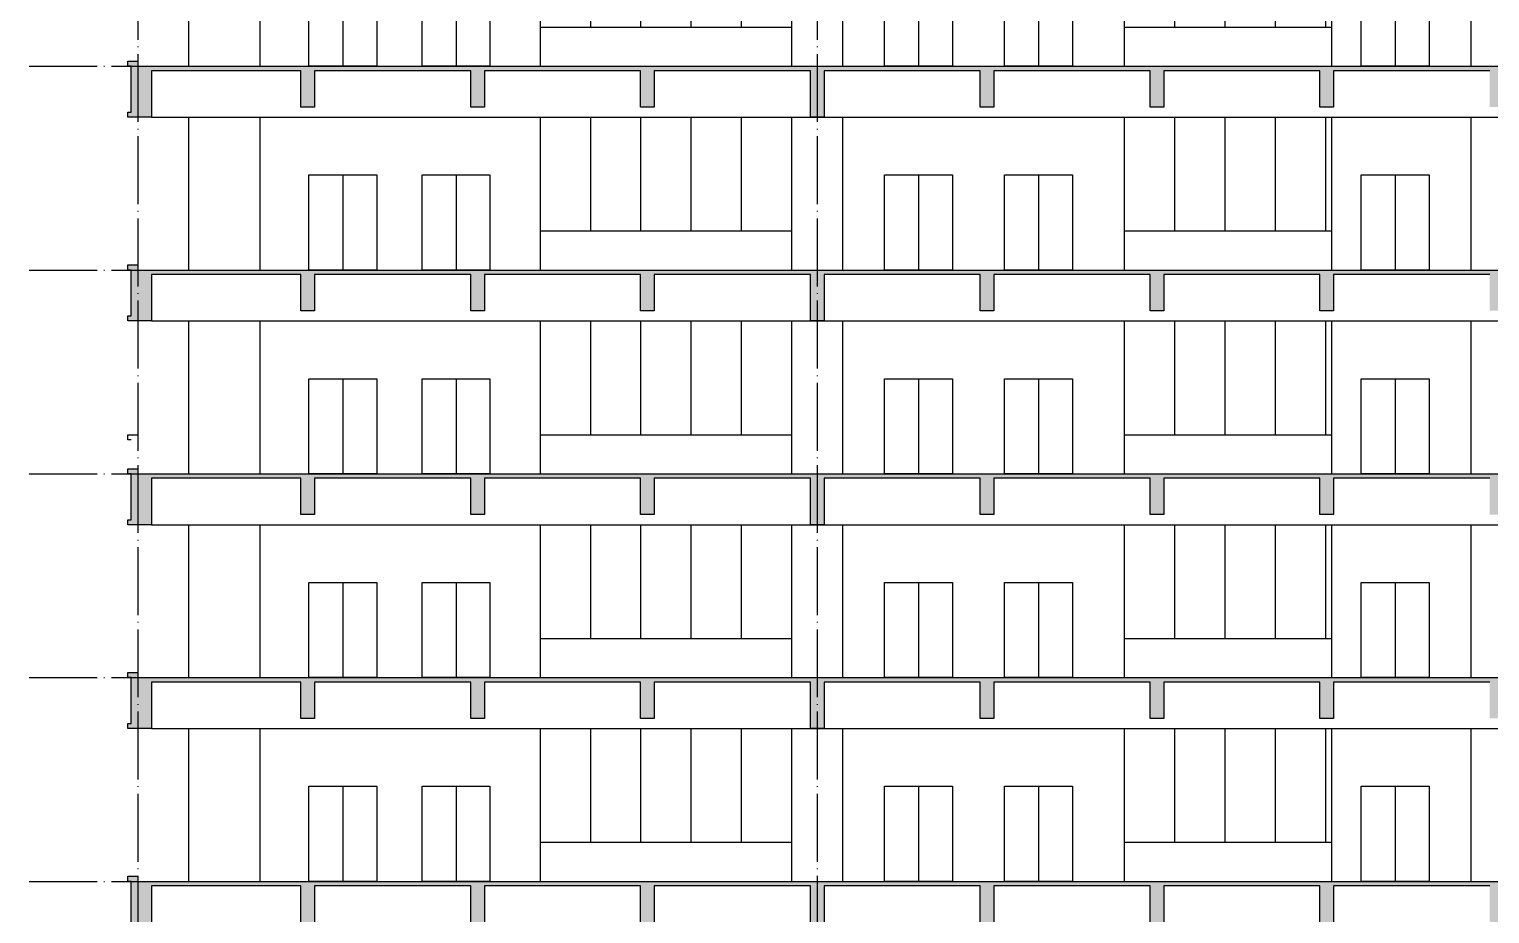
# Model space of a CAD drawing. Extents: x 6843040 to 15500510, y -6507076 to -4940511.
# Drawn here: x 8134704 to 8177703, y -5930734 to -5904689 of the extents above; entities that cross this region are included whole.
import ezdxf

# ---------------------------------------------------------------- set-up
doc = ezdxf.new("R2010")
doc.units = 0
doc.header["$LTSCALE"] = 1000
doc.header["$MEASUREMENT"] = 0
doc.linetypes.add('DOTE', pattern=[2.42, 2, -0.2, 0.02, -0.2])
for name, color, linetype in [('COLUMN', 10, 'Continuous'), ('DOTE', 8, 'DOTE'), ('E_LINE_4', 5, 'Continuous'), ('E_LINE_5', 8, 'Continuous'), ('PUB_HACTH', 8, 'Continuous'), ('WINDOW', 4, 'Continuous')]:
    doc.layers.add(name, color=color, linetype=linetype)

# ---------------------------------------------------------------- blocks, each defined once
blk = doc.blocks.new('wdadas')
at = {"layer": 'E_LINE_4'}
for points in [[(8261316, -6090106), (8320516, -6090106)], [(8262416, -6094606), (8262416, -6090106)], [(8264516, -6094606), (8264516, -6090106)], [(8272766, -6094606), (8272766, -6090106)], [(8280165, -6094606), (8280165, -6090106)], [(8281665, -6094606), (8281665, -6090106)], [(8289965, -6094606), (8289965, -6090106)], [(8296066, -6094606), (8296066, -6090106)], [(8300165, -6094606), (8300165, -6090106)]]:
    blk.add_lwpolyline(points, dxfattribs=at)
at = {"layer": 'E_LINE_5'}
for points in [[(8274245, -6093456), (8274245, -6090106)], [(8275725, -6093456), (8275725, -6090106)], [(8277205, -6093456), (8277205, -6090106)], [(8278685, -6093456), (8278685, -6090106)], [(8291445, -6093456), (8291445, -6090106)], [(8292925, -6093456), (8292925, -6090106)], [(8294405, -6093456), (8294405, -6090106)], [(8295885, -6093456), (8295885, -6090106)], [(8272766, -6093456), (8280165, -6093456)], [(8289965, -6093456), (8296066, -6093456)]]:
    blk.add_lwpolyline(points, dxfattribs=at)
at = {"layer": 'WINDOW'}
for points in [[(8265951, -6094606), (8265951, -6091806), (8267951, -6091806), (8267951, -6094606)], [(8269281, -6094606), (8269281, -6091806), (8271281, -6091806), (8271281, -6094606)], [(8282900, -6094606), (8282900, -6091806), (8284900, -6091806), (8284900, -6094606)], [(8286430, -6094606), (8286430, -6091806), (8288430, -6091806), (8288430, -6094606)], [(8296931, -6094606), (8296931, -6091806), (8298931, -6091806), (8298931, -6094606)]]:
    blk.add_lwpolyline(points, close=True, dxfattribs=at)
for points in [[(8266951, -6091806), (8266951, -6094606)], [(8270281, -6091806), (8270281, -6094606)], [(8283900, -6091806), (8283900, -6094606)], [(8287430, -6091806), (8287430, -6094606)], [(8297931, -6091806), (8297931, -6094606)]]:
    blk.add_lwpolyline(points, dxfattribs=at)

msp = doc.modelspace()

# ---------------------------------------------------------------- hatches: boundary and pattern name
at = {"layer": 'PUB_HACTH'}
h = msp.add_hatch(color=256, dxfattribs=at)
h.dxf.hatch_style = 1
h.paths.add_polyline_path([(8178103.6, -5929910.4), (8178103.6, -5930980.4), (8177703.6, -5930980.4), (8177703.6, -5929910.4), (8173103.6, -5929910.4), (8173103.6, -5930980.4), (8172703.6, -5930980.4), (8172703.6, -5929910.4), (8168103.6, -5929910.4), (8168103.6, -5930980.4), (8167703.6, -5930980.4), (8167703.6, -5929910.4), (8163103.6, -5929910.4), (8163103.6, -5930980.4), (8162703.6, -5930980.4), (8162703.6, -5929910.4), (8158103.6, -5929910.4), (8158103.6, -5931280.4), (8157703.6, -5931280.4), (8157703.6, -5929910.4), (8153103.6, -5929910.4), (8153103.6, -5930980.4), (8152703.6, -5930980.4), (8152703.6, -5929910.4), (8148103.6, -5929910.4), (8148103.6, -5930980.4), (8147703.6, -5930980.4), (8147703.6, -5929910.4), (8143103.6, -5929910.4), (8143103.6, -5930980.4), (8142703.6, -5930980.4), (8142703.6, -5929910.4), (8138303.6, -5929910.4), (8138303.6, -5931280.4), (8137603.6, -5931280.4), (8137603.6, -5931130.4), (8137703.6, -5931130.4), (8137703.6, -5929780.4), (8137603.6, -5929780.4), (8137603.6, -5929630.4), (8137903.6, -5929630.4), (8137903.6, -5929780.4), (8197903.6, -5929780.4), (8197903.6, -5929630.4), (8198203.6, -5929630.4), (8198203.6, -5929780.4), (8198103.6, -5929780.4), (8198103.6, -5931130.4), (8198203.6, -5931130.4), (8198203.6, -5931280.4), (8197503.6, -5931280.4), (8197503.6, -5929910.4), (8193103.6, -5929910.4), (8193103.6, -5930980.4), (8192703.6, -5930980.4), (8192703.6, -5929910.4), (8186103.6, -5929910.4), (8186103.6, -5930980.4), (8185803.6, -5930980.4), (8185803.6, -5929910.4), (8182953.6, -5929910.4), (8182953.6, -5930980.4), (8182553.6, -5930980.4), (8182553.6, -5929910.4)])
h.paths.add_polyline_path([(8178103.6, -5923910.4), (8178103.6, -5924980.4), (8177703.6, -5924980.4), (8177703.6, -5923910.4), (8173103.6, -5923910.4), (8173103.6, -5924980.4), (8172703.6, -5924980.4), (8172703.6, -5923910.4), (8168103.6, -5923910.4), (8168103.6, -5924980.4), (8167703.6, -5924980.4), (8167703.6, -5923910.4), (8163103.6, -5923910.4), (8163103.6, -5924980.4), (8162703.6, -5924980.4), (8162703.6, -5923910.4), (8158103.6, -5923910.4), (8158103.6, -5925280.4), (8157703.6, -5925280.4), (8157703.6, -5923910.4), (8153103.6, -5923910.4), (8153103.6, -5924980.4), (8152703.6, -5924980.4), (8152703.6, -5923910.4), (8148103.6, -5923910.4), (8148103.6, -5924980.4), (8147703.6, -5924980.4), (8147703.6, -5923910.4), (8143103.6, -5923910.4), (8143103.6, -5924980.4), (8142703.6, -5924980.4), (8142703.6, -5923910.4), (8138303.6, -5923910.4), (8138303.6, -5925280.4), (8137603.6, -5925280.4), (8137603.6, -5925130.4), (8137703.6, -5925130.4), (8137703.6, -5923780.4), (8137603.6, -5923780.4), (8137603.6, -5923630.4), (8137903.6, -5923630.4), (8137903.6, -5923780.4), (8197903.6, -5923780.4), (8197903.6, -5923630.4), (8198203.6, -5923630.4), (8198203.6, -5923780.4), (8198103.6, -5923780.4), (8198103.6, -5925130.4), (8198203.6, -5925130.4), (8198203.6, -5925280.4), (8197503.6, -5925280.4), (8197503.6, -5923910.4), (8193103.6, -5923910.4), (8193103.6, -5924980.4), (8192703.6, -5924980.4), (8192703.6, -5923910.4), (8186103.6, -5923910.4), (8186103.6, -5924980.4), (8185803.6, -5924980.4), (8185803.6, -5923910.4), (8182953.6, -5923910.4), (8182953.6, -5924980.4), (8182553.6, -5924980.4), (8182553.6, -5923910.4)])
h.paths.add_polyline_path([(8178103.6, -5917910.4), (8178103.6, -5918980.4), (8177703.6, -5918980.4), (8177703.6, -5917910.4), (8173103.6, -5917910.4), (8173103.6, -5918980.4), (8172703.6, -5918980.4), (8172703.6, -5917910.4), (8168103.6, -5917910.4), (8168103.6, -5918980.4), (8167703.6, -5918980.4), (8167703.6, -5917910.4), (8163103.6, -5917910.4), (8163103.6, -5918980.4), (8162703.6, -5918980.4), (8162703.6, -5917910.4), (8158103.6, -5917910.4), (8158103.6, -5919280.4), (8157703.6, -5919280.4), (8157703.6, -5917910.4), (8153103.6, -5917910.4), (8153103.6, -5918980.4), (8152703.6, -5918980.4), (8152703.6, -5917910.4), (8148103.6, -5917910.4), (8148103.6, -5918980.4), (8147703.6, -5918980.4), (8147703.6, -5917910.4), (8143103.6, -5917910.4), (8143103.6, -5918980.4), (8142703.6, -5918980.4), (8142703.6, -5917910.4), (8138303.6, -5917910.4), (8138303.6, -5919280.4), (8137603.6, -5919280.4), (8137603.6, -5919130.4), (8137703.6, -5919130.4), (8137703.6, -5917780.4), (8137603.6, -5917780.4), (8137603.6, -5917630.4), (8137903.6, -5917630.4), (8137903.6, -5917780.4), (8197903.6, -5917780.4), (8197903.6, -5917630.4), (8198203.6, -5917630.4), (8198203.6, -5917780.4), (8198103.6, -5917780.4), (8198103.6, -5919130.4), (8198203.6, -5919130.4), (8198203.6, -5919280.4), (8197503.6, -5919280.4), (8197503.6, -5917910.4), (8193103.6, -5917910.4), (8193103.6, -5918980.4), (8192703.6, -5918980.4), (8192703.6, -5917910.4), (8186103.6, -5917910.4), (8186103.6, -5918980.4), (8185803.6, -5918980.4), (8185803.6, -5917910.4), (8182953.6, -5917910.4), (8182953.6, -5918980.4), (8182553.6, -5918980.4), (8182553.6, -5917910.4)])
h.paths.add_polyline_path([(8178103.6, -5911910.4), (8178103.6, -5912980.4), (8177703.6, -5912980.4), (8177703.6, -5911910.4), (8173103.6, -5911910.4), (8173103.6, -5912980.4), (8172703.6, -5912980.4), (8172703.6, -5911910.4), (8168103.6, -5911910.4), (8168103.6, -5912980.4), (8167703.6, -5912980.4), (8167703.6, -5911910.4), (8163103.6, -5911910.4), (8163103.6, -5912980.4), (8162703.6, -5912980.4), (8162703.6, -5911910.4), (8158103.6, -5911910.4), (8158103.6, -5913280.4), (8157703.6, -5913280.4), (8157703.6, -5911910.4), (8153103.6, -5911910.4), (8153103.6, -5912980.4), (8152703.6, -5912980.4), (8152703.6, -5911910.4), (8148103.6, -5911910.4), (8148103.6, -5912980.4), (8147703.6, -5912980.4), (8147703.6, -5911910.4), (8143103.6, -5911910.4), (8143103.6, -5912980.4), (8142703.6, -5912980.4), (8142703.6, -5911910.4), (8138303.6, -5911910.4), (8138303.6, -5913280.4), (8137603.6, -5913280.4), (8137603.6, -5913130.4), (8137703.6, -5913130.4), (8137703.6, -5911780.4), (8137603.6, -5911780.4), (8137603.6, -5911630.4), (8137903.6, -5911630.4), (8137903.6, -5911780.4), (8197903.6, -5911780.4), (8197903.6, -5911630.4), (8198203.6, -5911630.4), (8198203.6, -5911780.4), (8198103.6, -5911780.4), (8198103.6, -5913130.4), (8198203.6, -5913130.4), (8198203.6, -5913280.4), (8197503.6, -5913280.4), (8197503.6, -5911910.4), (8193103.6, -5911910.4), (8193103.6, -5912980.4), (8192703.6, -5912980.4), (8192703.6, -5911910.4), (8186103.6, -5911910.4), (8186103.6, -5912980.4), (8185803.6, -5912980.4), (8185803.6, -5911910.4), (8182953.6, -5911910.4), (8182953.6, -5912980.4), (8182553.6, -5912980.4), (8182553.6, -5911910.4)])
h.paths.add_polyline_path([(8178103.6, -5905910.4), (8178103.6, -5906980.4), (8177703.6, -5906980.4), (8177703.6, -5905910.4), (8173103.6, -5905910.4), (8173103.6, -5906980.4), (8172703.6, -5906980.4), (8172703.6, -5905910.4), (8168103.6, -5905910.4), (8168103.6, -5906980.4), (8167703.6, -5906980.4), (8167703.6, -5905910.4), (8163103.6, -5905910.4), (8163103.6, -5906980.4), (8162703.6, -5906980.4), (8162703.6, -5905910.4), (8158103.6, -5905910.4), (8158103.6, -5907280.4), (8157703.6, -5907280.4), (8157703.6, -5905910.4), (8153103.6, -5905910.4), (8153103.6, -5906980.4), (8152703.6, -5906980.4), (8152703.6, -5905910.4), (8148103.6, -5905910.4), (8148103.6, -5906980.4), (8147703.6, -5906980.4), (8147703.6, -5905910.4), (8143103.6, -5905910.4), (8143103.6, -5906980.4), (8142703.6, -5906980.4), (8142703.6, -5905910.4), (8138303.6, -5905910.4), (8138303.6, -5907280.4), (8137603.6, -5907280.4), (8137603.6, -5907130.4), (8137703.6, -5907130.4), (8137703.6, -5905780.4), (8137603.6, -5905780.4), (8137603.6, -5905630.4), (8137903.6, -5905630.4), (8137903.6, -5905780.4), (8197903.6, -5905780.4), (8197903.6, -5905580.4), (8198203.6, -5905580.4), (8198203.6, -5905780.4), (8198103.6, -5905780.4), (8198103.6, -5907130.4), (8198203.6, -5907130.4), (8198203.6, -5907280.4), (8197503.6, -5907280.4), (8197503.6, -5905910.4), (8193103.6, -5905910.4), (8193103.6, -5906980.4), (8192703.6, -5906980.4), (8192703.6, -5905910.4), (8186103.6, -5905910.4), (8186103.6, -5906980.4), (8185803.6, -5906980.4), (8185803.6, -5905910.4), (8182953.6, -5905910.4), (8182953.6, -5906980.4), (8182553.6, -5906980.4), (8182553.6, -5905910.4)])

# ---------------------------------------------------------------- linework, layer by layer
at = {"layer": 'COLUMN'}
for points in [[(8177703.6, -5905910.4), (8173103.6, -5905910.4), (8173103.6, -5906980.4), (8172703.6, -5906980.4), (8172703.6, -5905910.4), (8168103.6, -5905910.4), (8168103.6, -5906980.4), (8167703.6, -5906980.4), (8167703.6, -5905910.4), (8163103.6, -5905910.4), (8163103.6, -5906980.4), (8162703.6, -5906980.4), (8162703.6, -5905910.4), (8158103.6, -5905910.4), (8158103.6, -5907280.4), (8157703.6, -5907280.4), (8157703.6, -5905910.4), (8153103.6, -5905910.4), (8153103.6, -5906980.4), (8152703.6, -5906980.4), (8152703.6, -5905910.4), (8148103.6, -5905910.4), (8148103.6, -5906980.4), (8147703.6, -5906980.4), (8147703.6, -5905910.4), (8143103.6, -5905910.4), (8143103.6, -5906980.4), (8142703.6, -5906980.4), (8142703.6, -5905910.4), (8138303.6, -5905910.4), (8138303.6, -5907280.4), (8137603.6, -5907280.4), (8137603.6, -5907130.4), (8137703.6, -5907130.4), (8137703.6, -5905780.4), (8137603.6, -5905780.4), (8137603.6, -5905630.4), (8137903.6, -5905630.4), (8137903.6, -5905780.4), (8197903.6, -5905780.4)], [(8177703.6, -5911910.4), (8173103.6, -5911910.4), (8173103.6, -5912980.4), (8172703.6, -5912980.4), (8172703.6, -5911910.4), (8168103.6, -5911910.4), (8168103.6, -5912980.4), (8167703.6, -5912980.4), (8167703.6, -5911910.4), (8163103.6, -5911910.4), (8163103.6, -5912980.4), (8162703.6, -5912980.4), (8162703.6, -5911910.4), (8158103.6, -5911910.4), (8158103.6, -5913280.4), (8157703.6, -5913280.4), (8157703.6, -5911910.4), (8153103.6, -5911910.4), (8153103.6, -5912980.4), (8152703.6, -5912980.4), (8152703.6, -5911910.4), (8148103.6, -5911910.4), (8148103.6, -5912980.4), (8147703.6, -5912980.4), (8147703.6, -5911910.4), (8143103.6, -5911910.4), (8143103.6, -5912980.4), (8142703.6, -5912980.4), (8142703.6, -5911910.4), (8138303.6, -5911910.4), (8138303.6, -5913280.4), (8137603.6, -5913280.4), (8137603.6, -5913130.4), (8137703.6, -5913130.4), (8137703.6, -5911780.4), (8137603.6, -5911780.4), (8137603.6, -5911630.4), (8137903.6, -5911630.4), (8137903.6, -5911780.4), (8197903.6, -5911780.4)], [(8137703.6, -5916780.4), (8137603.6, -5916780.4), (8137603.6, -5916630.4), (8137903.6, -5916630.4), (8137903.6, -5916780.4)], [(8177703.6, -5917910.4), (8173103.6, -5917910.4), (8173103.6, -5918980.4), (8172703.6, -5918980.4), (8172703.6, -5917910.4), (8168103.6, -5917910.4), (8168103.6, -5918980.4), (8167703.6, -5918980.4), (8167703.6, -5917910.4), (8163103.6, -5917910.4), (8163103.6, -5918980.4), (8162703.6, -5918980.4), (8162703.6, -5917910.4), (8158103.6, -5917910.4), (8158103.6, -5919280.4), (8157703.6, -5919280.4), (8157703.6, -5917910.4), (8153103.6, -5917910.4), (8153103.6, -5918980.4), (8152703.6, -5918980.4), (8152703.6, -5917910.4), (8148103.6, -5917910.4), (8148103.6, -5918980.4), (8147703.6, -5918980.4), (8147703.6, -5917910.4), (8143103.6, -5917910.4), (8143103.6, -5918980.4), (8142703.6, -5918980.4), (8142703.6, -5917910.4), (8138303.6, -5917910.4), (8138303.6, -5919280.4), (8137603.6, -5919280.4), (8137603.6, -5919130.4), (8137703.6, -5919130.4), (8137703.6, -5917780.4), (8137603.6, -5917780.4), (8137603.6, -5917630.4), (8137903.6, -5917630.4), (8137903.6, -5917780.4), (8197903.6, -5917780.4)], [(8177703.6, -5923910.4), (8173103.6, -5923910.4), (8173103.6, -5924980.4), (8172703.6, -5924980.4), (8172703.6, -5923910.4), (8168103.6, -5923910.4), (8168103.6, -5924980.4), (8167703.6, -5924980.4), (8167703.6, -5923910.4), (8163103.6, -5923910.4), (8163103.6, -5924980.4), (8162703.6, -5924980.4), (8162703.6, -5923910.4), (8158103.6, -5923910.4), (8158103.6, -5925280.4), (8157703.6, -5925280.4), (8157703.6, -5923910.4), (8153103.6, -5923910.4), (8153103.6, -5924980.4), (8152703.6, -5924980.4), (8152703.6, -5923910.4), (8148103.6, -5923910.4), (8148103.6, -5924980.4), (8147703.6, -5924980.4), (8147703.6, -5923910.4), (8143103.6, -5923910.4), (8143103.6, -5924980.4), (8142703.6, -5924980.4), (8142703.6, -5923910.4), (8138303.6, -5923910.4), (8138303.6, -5925280.4), (8137603.6, -5925280.4), (8137603.6, -5925130.4), (8137703.6, -5925130.4), (8137703.6, -5923780.4), (8137603.6, -5923780.4), (8137603.6, -5923630.4), (8137903.6, -5923630.4), (8137903.6, -5923780.4), (8197903.6, -5923780.4)], [(8137703.6, -5931130.4), (8137703.6, -5929780.4), (8137603.6, -5929780.4), (8137603.6, -5929630.4), (8137903.6, -5929630.4), (8137903.6, -5929780.4), (8197903.6, -5929780.4)], [(8142703.6, -5930980.4), (8142703.6, -5929910.4), (8138303.6, -5929910.4), (8138303.6, -5931280.4)], [(8147703.6, -5930980.4), (8147703.6, -5929910.4), (8143103.6, -5929910.4), (8143103.6, -5930980.4)], [(8152703.6, -5930980.4), (8152703.6, -5929910.4), (8148103.6, -5929910.4), (8148103.6, -5930980.4)], [(8157703.6, -5931280.4), (8157703.6, -5929910.4), (8153103.6, -5929910.4), (8153103.6, -5930980.4)], [(8162703.6, -5930980.4), (8162703.6, -5929910.4), (8158103.6, -5929910.4), (8158103.6, -5931280.4)], [(8167703.6, -5930980.4), (8167703.6, -5929910.4), (8163103.6, -5929910.4), (8163103.6, -5930980.4)], [(8172703.6, -5930980.4), (8172703.6, -5929910.4), (8168103.6, -5929910.4), (8168103.6, -5930980.4)], [(8177703.6, -5929910.4), (8173103.6, -5929910.4), (8173103.6, -5930980.4)]]:
    msp.add_lwpolyline(points, dxfattribs=at)
at = {"layer": 'DOTE'}
for p, q in [((8137903.6, -5888480.4), (8137903.6, -5946611.8)), ((8157903.6, -5888480.4), (8157903.6, -5945171)), ((8134703.6, -5905780.4), (8205124.8, -5905780.4)), ((8134703.6, -5911780.4), (8205124.8, -5911780.4)), ((8134703.6, -5917780.4), (8205124.8, -5917780.4)), ((8134703.6, -5923780.4), (8205124.8, -5923780.4)), ((8134703.6, -5929780.4), (8205124.8, -5929780.4))]:
    msp.add_line(p, q, dxfattribs=at)

# ---------------------------------------------------------------- block references
at = {"layer": 'PUB_HACTH'}
for p in [(-123012, 188826), (-123012, 182826), (-123012, 176826), (-123012, 170826), (-123012, 164826)]:
    msp.add_blockref('wdadas', p, dxfattribs=at)

doc.saveas('drawing.dxf')
